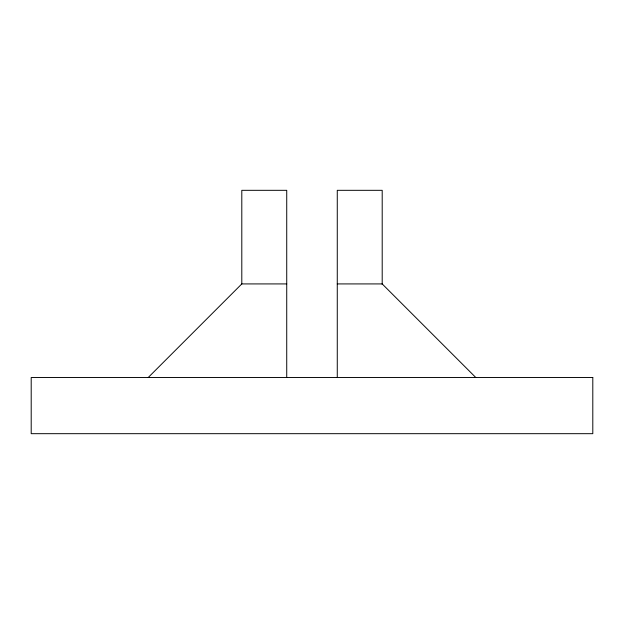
<?xml version="1.0" encoding="UTF-8"?>
<svg xmlns="http://www.w3.org/2000/svg" width="624" height="624" viewBox="0 0 624 624"><rect width="100%" height="100%" fill="white"/><g stroke="black" fill="none" stroke-linecap="round" stroke-linejoin="round"><path stroke-width="0.94" d="M148.2 377.52L241.8 283.92L241.8 190.32L286.728 190.32L286.728 377.52M241.8 283.92L286.728 283.92M337.272 283.92L382.2 283.92L475.8 377.52M382.2 284.396L382.2 190.32L337.272 190.32L337.272 377.52M592.8 377.52L31.2 377.52L31.2 433.68L592.8 433.68L592.8 377.52"/></g></svg>
